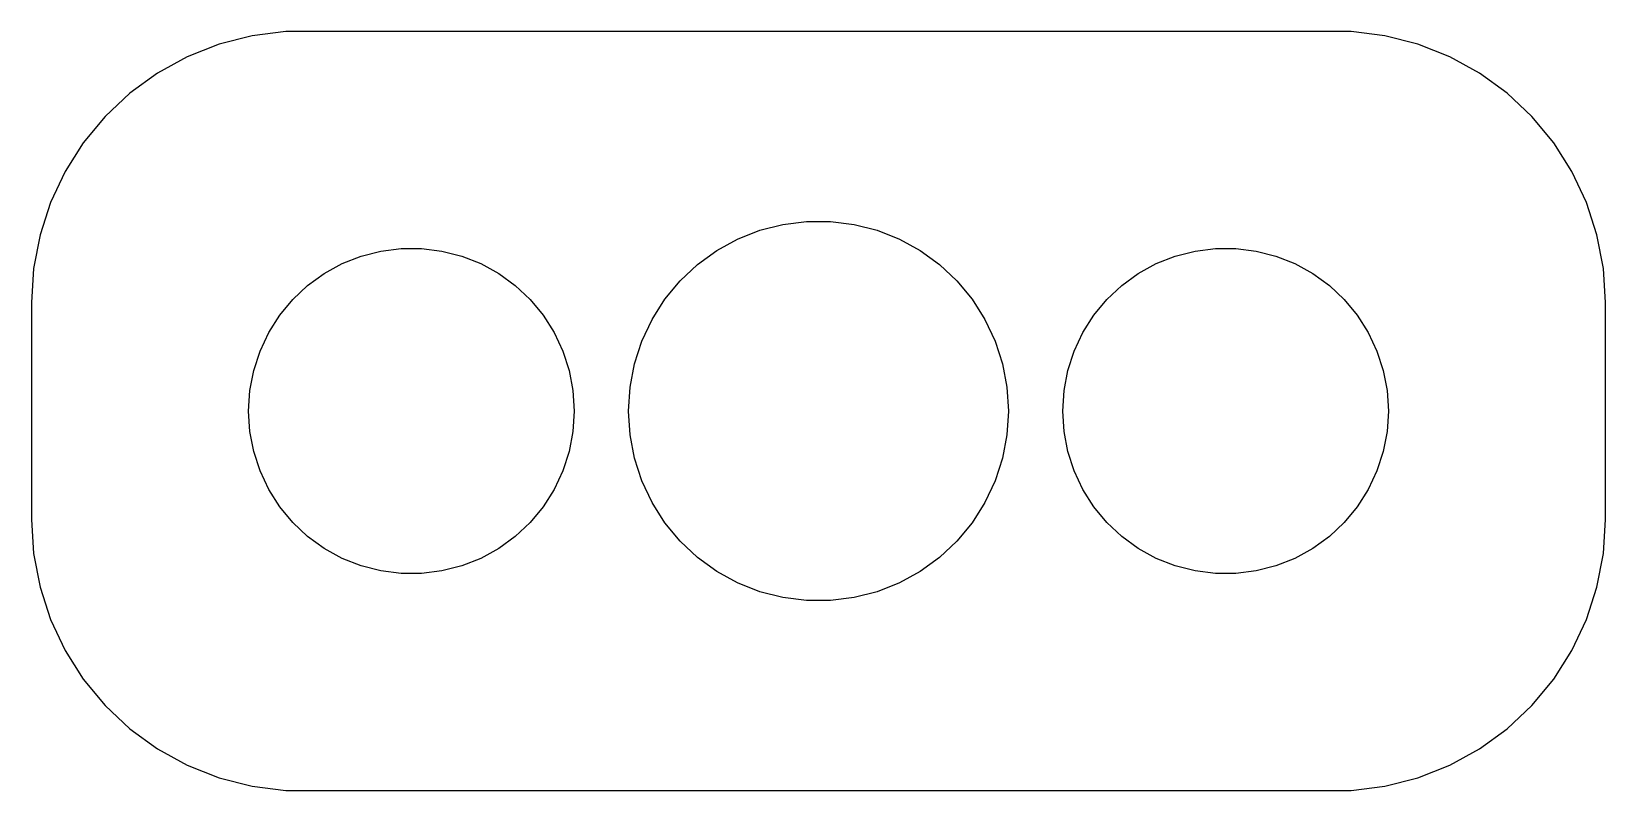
# Model space of a CAD drawing. Header units: metres. Extents: x -14.5 to 14.5, y 17 to 31.
import ezdxf

# ---------------------------------------------------------------- set-up
doc = ezdxf.new("R2010")
doc.units = ezdxf.units.M

msp = doc.modelspace()

# ---------------------------------------------------------------- linework, layer by layer
for p, q in [((-11.0451, 30.7553), (-11.6289, 30.5241)), ((-10.4369, 30.9114), (-11.0451, 30.7553)), ((-9.81395, 30.9901), (-10.4369, 30.9114)), ((9.81395, 30.9901), (-9.81395, 30.9901)), ((10.4369, 30.9114), (9.81395, 30.9901)), ((11.0451, 30.7553), (10.4369, 30.9114)), ((11.6289, 30.5241), (11.0451, 30.7553)), ((-11.6289, 30.5241), (-12.1791, 30.2216)), ((12.1791, 30.2216), (11.6289, 30.5241)), ((-12.1791, 30.2216), (-12.6871, 29.8526)), ((12.6871, 29.8526), (12.1791, 30.2216)), ((-12.6871, 29.8526), (-13.1448, 29.4227)), ((13.1448, 29.4227), (12.6871, 29.8526)), ((-13.1448, 29.4227), (-13.5451, 28.9389)), ((13.5451, 28.9389), (13.1448, 29.4227)), ((-13.5451, 28.9389), (-13.8815, 28.4088)), ((13.8815, 28.4088), (13.5451, 28.9389)), ((-13.8815, 28.4088), (-14.1489, 27.8406)), ((14.1489, 27.8406), (13.8815, 28.4088)), ((-14.1489, 27.8406), (-14.3429, 27.2434)), ((14.3429, 27.2434), (14.1489, 27.8406)), ((-1.49022, 27.1669), (-1.08156, 27.3287)), ((-1.08156, 27.3287), (-0.65582, 27.438)), ((-0.65582, 27.438), (-0.21976, 27.4931)), ((-0.21976, 27.4931), (0.21976, 27.4931)), ((0.21976, 27.4931), (0.65582, 27.438)), ((0.65582, 27.438), (1.08156, 27.3287)), ((1.08156, 27.3287), (1.49022, 27.1669)), ((-14.3429, 27.2434), (-14.4606, 26.6267)), ((-8.06213, 26.9469), (-7.68837, 26.9941)), ((-7.68837, 26.9941), (-7.31161, 26.9941)), ((-7.31161, 26.9941), (-6.93785, 26.9469)), ((-1.87538, 26.9551), (-1.49022, 27.1669)), ((1.49022, 27.1669), (1.87538, 26.9551)), ((6.93785, 26.9469), (7.31161, 26.9941)), ((7.31161, 26.9941), (7.68837, 26.9941)), ((7.68837, 26.9941), (8.06213, 26.9469)), ((14.4606, 26.6267), (14.3429, 27.2434)), ((-9.10747, 26.533), (-8.77733, 26.7145)), ((-8.77733, 26.7145), (-8.42705, 26.8532)), ((-8.42705, 26.8532), (-8.06213, 26.9469)), ((-6.93785, 26.9469), (-6.57294, 26.8532)), ((-6.57294, 26.8532), (-6.22266, 26.7145)), ((-6.22266, 26.7145), (-5.89252, 26.533)), ((-2.55138, 26.3959), (-2.23097, 26.6968)), ((-2.23097, 26.6968), (-1.87538, 26.9551)), ((1.87538, 26.9551), (2.23097, 26.6968)), ((2.23097, 26.6968), (2.55138, 26.3959)), ((5.89252, 26.533), (6.22266, 26.7145)), ((6.22266, 26.7145), (6.57294, 26.8532)), ((6.57294, 26.8532), (6.93785, 26.9469)), ((8.06213, 26.9469), (8.42705, 26.8532)), ((8.42705, 26.8532), (8.77733, 26.7145)), ((8.77733, 26.7145), (9.10747, 26.533)), ((-14.4606, 26.6267), (-14.5, 26)), ((-9.41226, 26.3115), (-9.10747, 26.533)), ((-5.89252, 26.533), (-5.58772, 26.3115)), ((-2.83156, 26.0572), (-2.55138, 26.3959)), ((2.55138, 26.3959), (2.83156, 26.0572)), ((5.58772, 26.3115), (5.89252, 26.533)), ((9.10747, 26.533), (9.41226, 26.3115)), ((14.5, 26), (14.4606, 26.6267)), ((-9.6869, 26.0536), (-9.41226, 26.3115)), ((-5.58772, 26.3115), (-5.31308, 26.0536)), ((5.31308, 26.0536), (5.58772, 26.3115)), ((9.41226, 26.3115), (9.6869, 26.0536)), ((-14.5, 26), (-14.5, 22)), ((-9.92705, 25.7634), (-9.6869, 26.0536)), ((-5.31308, 26.0536), (-5.07294, 25.7634)), ((-3.06706, 25.6861), (-2.83156, 26.0572)), ((2.83156, 26.0572), (3.06706, 25.6861)), ((5.07294, 25.7634), (5.31308, 26.0536)), ((9.6869, 26.0536), (9.92705, 25.7634)), ((14.5, 22), (14.5, 26)), ((-10.1289, 25.4453), (-9.92705, 25.7634)), ((-5.07294, 25.7634), (-4.87108, 25.4453)), ((-3.25421, 25.2884), (-3.06706, 25.6861)), ((3.06706, 25.6861), (3.25421, 25.2884)), ((4.87108, 25.4453), (5.07294, 25.7634)), ((9.92705, 25.7634), (10.1289, 25.4453)), ((-10.2893, 25.1044), (-10.1289, 25.4453)), ((-4.87108, 25.4453), (-4.71066, 25.1044)), ((-3.39003, 24.8704), (-3.25421, 25.2884)), ((3.25421, 25.2884), (3.39003, 24.8704)), ((4.71066, 25.1044), (4.87108, 25.4453)), ((10.1289, 25.4453), (10.2893, 25.1044)), ((-10.4057, 24.7461), (-10.2893, 25.1044)), ((-4.71066, 25.1044), (-4.59424, 24.7461)), ((4.59424, 24.7461), (4.71066, 25.1044)), ((10.2893, 25.1044), (10.4057, 24.7461)), ((-10.4763, 24.376), (-10.4057, 24.7461)), ((-4.59424, 24.7461), (-4.52365, 24.376)), ((-3.4724, 24.4387), (-3.39003, 24.8704)), ((3.39003, 24.8704), (3.4724, 24.4387)), ((4.52365, 24.376), (4.59424, 24.7461)), ((10.4057, 24.7461), (10.4763, 24.376)), ((-10.5, 24), (-10.4763, 24.376)), ((-4.52365, 24.376), (-4.5, 24)), ((-3.5, 24), (-3.4724, 24.4387)), ((3.4724, 24.4387), (3.5, 24)), ((4.5, 24), (4.52365, 24.376)), ((10.4763, 24.376), (10.5, 24)), ((-10.4763, 23.624), (-10.5, 24)), ((-4.5, 24), (-4.52365, 23.624)), ((-3.4724, 23.5613), (-3.5, 24)), ((3.5, 24), (3.4724, 23.5613)), ((4.52365, 23.624), (4.5, 24)), ((10.5, 24), (10.4763, 23.624)), ((-10.4057, 23.2539), (-10.4763, 23.624)), ((-4.52365, 23.624), (-4.59424, 23.2539)), ((-3.39003, 23.1296), (-3.4724, 23.5613)), ((3.4724, 23.5613), (3.39003, 23.1296)), ((4.59424, 23.2539), (4.52365, 23.624)), ((10.4763, 23.624), (10.4057, 23.2539)), ((-10.2893, 22.8956), (-10.4057, 23.2539)), ((-4.59424, 23.2539), (-4.71066, 22.8956)), ((4.71066, 22.8956), (4.59424, 23.2539)), ((10.4057, 23.2539), (10.2893, 22.8956)), ((-3.25421, 22.7116), (-3.39003, 23.1296)), ((3.39003, 23.1296), (3.25421, 22.7116)), ((-10.1289, 22.5547), (-10.2893, 22.8956)), ((-4.71066, 22.8956), (-4.87108, 22.5547)), ((-3.06706, 22.3139), (-3.25421, 22.7116)), ((3.25421, 22.7116), (3.06706, 22.3139)), ((4.87108, 22.5547), (4.71066, 22.8956)), ((10.2893, 22.8956), (10.1289, 22.5547)), ((-9.92705, 22.2366), (-10.1289, 22.5547)), ((-4.87108, 22.5547), (-5.07294, 22.2366)), ((5.07294, 22.2366), (4.87108, 22.5547)), ((10.1289, 22.5547), (9.92705, 22.2366)), ((-9.6869, 21.9464), (-9.92705, 22.2366)), ((-5.07294, 22.2366), (-5.31308, 21.9464)), ((-2.83156, 21.9428), (-3.06706, 22.3139)), ((3.06706, 22.3139), (2.83156, 21.9428)), ((5.31308, 21.9464), (5.07294, 22.2366)), ((9.92705, 22.2366), (9.6869, 21.9464)), ((-14.5, 22), (-14.4606, 21.3733)), ((-9.41226, 21.6885), (-9.6869, 21.9464)), ((-5.31308, 21.9464), (-5.58772, 21.6885)), ((-2.55138, 21.6041), (-2.83156, 21.9428)), ((2.83156, 21.9428), (2.55138, 21.6041)), ((5.58772, 21.6885), (5.31308, 21.9464)), ((9.6869, 21.9464), (9.41226, 21.6885)), ((14.4606, 21.3733), (14.5, 22)), ((-9.10747, 21.467), (-9.41226, 21.6885)), ((-8.77733, 21.2855), (-9.10747, 21.467)), ((-5.89252, 21.467), (-6.22266, 21.2855)), ((-5.58772, 21.6885), (-5.89252, 21.467)), ((-2.23097, 21.3032), (-2.55138, 21.6041)), ((2.55138, 21.6041), (2.23097, 21.3032)), ((5.89252, 21.467), (5.58772, 21.6885)), ((6.22266, 21.2855), (5.89252, 21.467)), ((9.10747, 21.467), (8.77733, 21.2855)), ((9.41226, 21.6885), (9.10747, 21.467)), ((-14.4606, 21.3733), (-14.3429, 20.7566)), ((-8.42705, 21.1468), (-8.77733, 21.2855)), ((-6.22266, 21.2855), (-6.57294, 21.1468)), ((-1.87538, 21.0449), (-2.23097, 21.3032)), ((2.23097, 21.3032), (1.87538, 21.0449)), ((6.57294, 21.1468), (6.22266, 21.2855)), ((8.77733, 21.2855), (8.42705, 21.1468)), ((14.3429, 20.7566), (14.4606, 21.3733)), ((-8.06213, 21.0531), (-8.42705, 21.1468)), ((-7.68837, 21.0059), (-8.06213, 21.0531)), ((-7.31161, 21.0059), (-7.68837, 21.0059)), ((-6.93785, 21.0531), (-7.31161, 21.0059)), ((-6.57294, 21.1468), (-6.93785, 21.0531)), ((-1.49022, 20.8331), (-1.87538, 21.0449)), ((1.87538, 21.0449), (1.49022, 20.8331)), ((6.93785, 21.0531), (6.57294, 21.1468)), ((7.31161, 21.0059), (6.93785, 21.0531)), ((7.68837, 21.0059), (7.31161, 21.0059)), ((8.06213, 21.0531), (7.68837, 21.0059)), ((8.42705, 21.1468), (8.06213, 21.0531)), ((-14.3429, 20.7566), (-14.1489, 20.1594)), ((-1.08156, 20.6713), (-1.49022, 20.8331)), ((-0.65582, 20.562), (-1.08156, 20.6713)), ((1.08156, 20.6713), (0.65582, 20.562)), ((1.49022, 20.8331), (1.08156, 20.6713)), ((14.1489, 20.1594), (14.3429, 20.7566)), ((-0.21976, 20.5069), (-0.65582, 20.562)), ((0.21976, 20.5069), (-0.21976, 20.5069)), ((0.65582, 20.562), (0.21976, 20.5069)), ((-14.1489, 20.1594), (-13.8815, 19.5912)), ((13.8815, 19.5912), (14.1489, 20.1594)), ((-13.8815, 19.5912), (-13.5451, 19.0611)), ((13.5451, 19.0611), (13.8815, 19.5912)), ((-13.5451, 19.0611), (-13.1448, 18.5773)), ((13.1448, 18.5773), (13.5451, 19.0611)), ((-13.1448, 18.5773), (-12.6871, 18.1474)), ((12.6871, 18.1474), (13.1448, 18.5773)), ((-12.6871, 18.1474), (-12.1791, 17.7784)), ((12.1791, 17.7784), (12.6871, 18.1474)), ((-12.1791, 17.7784), (-11.6289, 17.4759)), ((11.6289, 17.4759), (12.1791, 17.7784)), ((-11.6289, 17.4759), (-11.0451, 17.2447)), ((11.0451, 17.2447), (11.6289, 17.4759)), ((-11.0451, 17.2447), (-10.4369, 17.0886)), ((10.4369, 17.0886), (11.0451, 17.2447)), ((-10.4369, 17.0886), (-9.81395, 17.0099)), ((-9.81395, 17.0099), (9.81395, 17.0099)), ((9.81395, 17.0099), (10.4369, 17.0886))]:
    msp.add_line(p, q)

doc.saveas('drawing.dxf')
